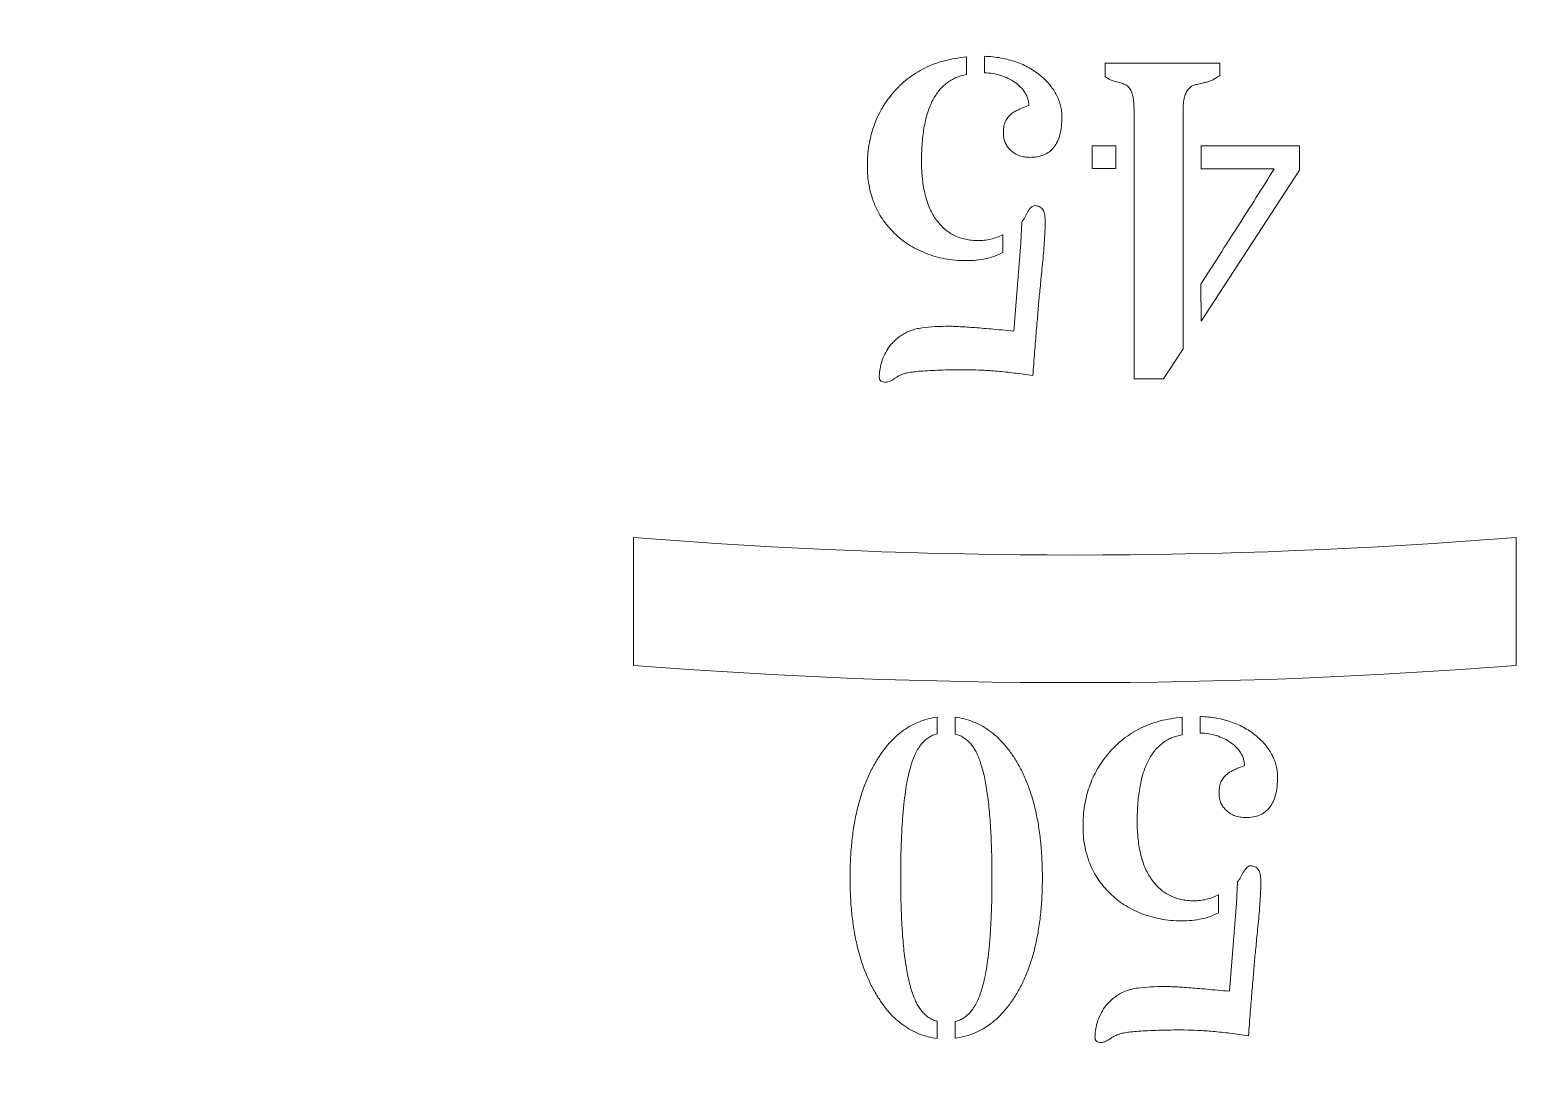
# Model space of a CAD drawing. Header units: millimetres. Extents: x -38 to 38, y -38 to 38.
# Drawn here: x -4.74 to 2.03, y -27.33 to -22.62 of the extents above; entities that cross this region are included whole.
import ezdxf

# ---------------------------------------------------------------- set-up
doc = ezdxf.new("R2010")
doc.units = ezdxf.units.MM

msp = doc.modelspace()

# ---------------------------------------------------------------- linework, layer by layer
at = {"color": 7, "linetype": 'Continuous', "lineweight": 15}
for p, q in [((-0.4914, -22.7426), (-0.4914, -22.8223)), ((-0.4097, -22.8145), (-0.4097, -22.7394)), ((0.137, -22.7701), (0.6564, -22.7701)), ((0.137, -22.8323), (0.137, -22.7701)), ((0.6564, -22.7701), (0.6564, -22.8261)), ((0.2681, -24.2007), (0.2681, -22.9779)), ((0.4908, -22.9858), (0.4908, -24.0656)), ((0.0781, -23.1446), (0.1855, -23.1446)), ((0.0781, -23.2488), (0.0781, -23.1446)), ((0.1855, -23.1446), (0.1855, -23.2488)), ((0.5726, -23.1455), (1.0189, -23.1455)), ((0.5726, -23.25), (0.5726, -23.1455)), ((1.0189, -23.1455), (1.0189, -23.255)), ((0.1855, -23.2488), (0.0781, -23.2488)), ((0.9036, -23.25), (0.5726, -23.25)), ((1.0189, -23.255), (0.5726, -23.9395)), ((-0.2442, -23.5848), (-0.241, -23.4894)), ((-0.3259, -23.5483), (-0.3259, -23.6292)), ((-0.2766, -23.9847), (-0.2442, -23.5848)), ((0.5726, -23.9395), (0.5717, -23.7719)), ((0.4908, -24.0656), (0.4021, -24.2007)), ((0.4021, -24.2007), (0.2681, -24.2007)), ((-2, -24.9199), (-2, -25.5)), ((2, -25.5), (2, -24.9199)), ((-0.6239, -25.7348), (-0.6239, -25.8104)), ((-0.5422, -25.8115), (-0.5422, -25.7348)), ((0.4862, -25.7348), (0.4862, -25.8145)), ((0.5679, -25.8066), (0.5679, -25.7315)), ((0.7334, -26.5769), (0.7367, -26.4815)), ((0.6517, -26.5404), (0.6517, -26.6213)), ((0.701, -26.9768), (0.7334, -26.5769)), ((-0.6239, -27.1129), (-0.6239, -27.1908)), ((-0.5422, -27.1896), (-0.5422, -27.114))]:
    msp.add_line(p, q, dxfattribs=at)
msp.add_circle((0, 0), 38, dxfattribs=at)
for radius, start, end in [(25, 265.41143, 274.58857), (25.5783, 265.51539, 274.48461)]:
    msp.add_arc((0, 0), radius, start, end, dxfattribs=at)
for points, knots in [([(-0.8254, -22.907), (-0.8149, -22.8953), (-0.7942, -22.872), (-0.7587, -22.8417), (-0.721, -22.8149), (-0.6804, -22.7923), (-0.6371, -22.7736), (-0.591, -22.759), (-0.5422, -22.7484), (-0.5086, -22.7446), (-0.4914, -22.7426)], [0, 0, 0, 0, 0.123203, 0.2444782, 0.3650444, 0.4857339, 0.6088801, 0.7347179, 0.8644424, 1, 1, 1, 1]), ([(-0.4097, -22.7394), (-0.3969, -22.7401), (-0.3719, -22.7414), (-0.3353, -22.7469), (-0.3004, -22.7543), (-0.2675, -22.7647), (-0.236, -22.7767), (-0.2067, -22.792), (-0.1787, -22.8089), (-0.1618, -22.8225), (-0.1534, -22.8293)], [0, 0, 0, 0, 0.138519, 0.271744, 0.40024, 0.525032, 0.646292, 0.76471, 0.882682, 1, 1, 1, 1]), ([(-0.4914, -22.8223), (-0.4998, -22.8241), (-0.5161, -22.8276), (-0.5393, -22.8358), (-0.5609, -22.8467), (-0.5808, -22.8603), (-0.5993, -22.8761), (-0.6162, -22.8945), (-0.6311, -22.9156), (-0.6452, -22.9386), (-0.6566, -22.9647), (-0.6672, -22.9929), (-0.6759, -23.0238), (-0.6828, -23.0572), (-0.6883, -23.093), (-0.6924, -23.1313), (-0.6946, -23.172), (-0.695, -23.2), (-0.6952, -23.2144)], [0, 0, 0, 0, 0.052848, 0.103574, 0.153106, 0.202793, 0.253011, 0.303982, 0.357734, 0.413368, 0.471871, 0.534489, 0.60058, 0.671087, 0.746411, 0.826146, 0.91041, 1, 1, 1, 1]), ([(-0.2086, -22.9622), (-0.2096, -22.9521), (-0.2116, -22.9321), (-0.2246, -22.9042), (-0.244, -22.8787), (-0.2707, -22.8572), (-0.3015, -22.839), (-0.3355, -22.8255), (-0.3718, -22.8168), (-0.3969, -22.8153), (-0.4097, -22.8145)], [0, 0, 0, 0, 0.11026, 0.2188, 0.333072, 0.459687, 0.59229, 0.724561, 0.859517, 1, 1, 1, 1]), ([(-0.1534, -22.8293), (-0.1459, -22.836), (-0.1312, -22.8491), (-0.1118, -22.8704), (-0.0958, -22.8928), (-0.0821, -22.9155), (-0.0719, -22.9392), (-0.0641, -22.9635), (-0.0597, -22.9888), (-0.0591, -23.0058), (-0.0588, -23.0144)], [0, 0, 0, 0, 0.140417, 0.274158, 0.401649, 0.52471, 0.643379, 0.761579, 0.880216, 1, 1, 1, 1]), ([(0.2307, -22.8696), (0.2246, -22.8668), (0.2115, -22.8607), (0.1885, -22.856), (0.1626, -22.8479), (0.146, -22.8377), (0.137, -22.8323)], [0, 0, 0, 0, 0.200075, 0.426435, 0.69058, 1, 1, 1, 1]), ([(0.6564, -22.8261), (0.6516, -22.8299), (0.6421, -22.8373), (0.6266, -22.8458), (0.6106, -22.8528), (0.5942, -22.8572), (0.5787, -22.8603), (0.5651, -22.8636), (0.5538, -22.8666), (0.5417, -22.8694), (0.5283, -22.8746), (0.5205, -22.8824), (0.5165, -22.8863)], [0, 0, 0, 0, 0.117552, 0.232648, 0.343572, 0.455458, 0.561845, 0.65123, 0.727319, 0.787824, 0.892793, 1, 1, 1, 1]), ([(-0.9407, -23.236), (-0.9404, -23.2202), (-0.9398, -23.1892), (-0.934, -23.1436), (-0.9251, -23.0998), (-0.9124, -23.0576), (-0.8964, -23.017), (-0.8763, -22.9785), (-0.8531, -22.9413), (-0.8347, -22.9185), (-0.8254, -22.907)], [0, 0, 0, 0, 0.132896, 0.260913, 0.386479, 0.509678, 0.631462, 0.753188, 0.875542, 1, 1, 1, 1]), ([(0.2681, -22.9779), (0.268, -22.9708), (0.2678, -22.9574), (0.2661, -22.9382), (0.2633, -22.9213), (0.2592, -22.9065), (0.2541, -22.8939), (0.2476, -22.8834), (0.2399, -22.8752), (0.2338, -22.8714), (0.2307, -22.8696)], [0, 0, 0, 0, 0.1778653, 0.3368522, 0.4802012, 0.6066648, 0.7202012, 0.820889, 0.9121833, 1, 1, 1, 1]), ([(0.5165, -22.8863), (0.5124, -22.8914), (0.5033, -22.9028), (0.4964, -22.926), (0.4912, -22.9539), (0.491, -22.9746), (0.4908, -22.9858)], [0, 0, 0, 0, 0.187448, 0.411675, 0.679983, 1, 1, 1, 1]), ([(-0.2036, -23.1977), (-0.2121, -23.1974), (-0.2285, -23.1966), (-0.2518, -23.1907), (-0.2726, -23.1806), (-0.2906, -23.1669), (-0.3052, -23.1506), (-0.316, -23.1325), (-0.3227, -23.1129), (-0.3242, -23.0926), (-0.3236, -23.0735), (-0.3217, -23.0566), (-0.3183, -23.0425), (-0.3122, -23.0277), (-0.3014, -23.0127), (-0.2907, -23.0033), (-0.2853, -22.9987)], [0, 0, 0, 0, 0.08984, 0.172724, 0.252826, 0.332908, 0.410182, 0.48309, 0.554699, 0.627111, 0.697135, 0.756247, 0.807175, 0.849614, 0.925001, 1, 1, 1, 1]), ([(-0.2853, -22.9987), (-0.2812, -22.9958), (-0.2718, -22.9894), (-0.2545, -22.981), (-0.2332, -22.9713), (-0.2172, -22.9654), (-0.2086, -22.9622)], [0, 0, 0, 0, 0.175743, 0.399388, 0.676893, 1, 1, 1, 1]), ([(-0.0588, -23.0144), (-0.0592, -23.0287), (-0.06, -23.0557), (-0.0665, -23.0935), (-0.0778, -23.1256), (-0.0937, -23.1523), (-0.1147, -23.173), (-0.1404, -23.1877), (-0.1707, -23.1962), (-0.1923, -23.1972), (-0.2036, -23.1977)], [0, 0, 0, 0, 0.161201, 0.303604, 0.429336, 0.542391, 0.650017, 0.757449, 0.872511, 1, 1, 1, 1]), ([(-0.8195, -23.5404), (-0.8292, -23.5303), (-0.8483, -23.5102), (-0.8732, -23.4771), (-0.8941, -23.4418), (-0.911, -23.4045), (-0.9246, -23.3652), (-0.9337, -23.3239), (-0.9399, -23.2806), (-0.9404, -23.2511), (-0.9407, -23.236)], [0, 0, 0, 0, 0.124524, 0.247069, 0.367907, 0.488907, 0.611691, 0.736996, 0.865568, 1, 1, 1, 1]), ([(-0.6952, -23.2144), (-0.695, -23.2285), (-0.6945, -23.256), (-0.6913, -23.2959), (-0.686, -23.3332), (-0.6789, -23.368), (-0.6692, -23.4003), (-0.6577, -23.43), (-0.6438, -23.4573), (-0.6278, -23.4818), (-0.61, -23.5037), (-0.5907, -23.5231), (-0.5691, -23.5387), (-0.5462, -23.5521), (-0.5215, -23.5623), (-0.4952, -23.5697), (-0.4672, -23.5741), (-0.4479, -23.5746), (-0.438, -23.5749)], [0, 0, 0, 0, 0.08471, 0.164973, 0.23988, 0.310891, 0.377958, 0.441941, 0.502272, 0.560907, 0.617363, 0.67146, 0.724486, 0.777074, 0.830217, 0.884203, 0.940945, 1, 1, 1, 1]), ([(0.5717, -23.7719), (0.5995, -23.7282), (0.6549, -23.6411), (0.7383, -23.5111), (0.8214, -23.381), (0.8761, -23.2938), (0.9036, -23.25)], [0, 0, 0, 0, 0.251239, 0.500632, 0.74912, 1, 1, 1, 1]), ([(-0.241, -23.4894), (-0.2379, -23.4859), (-0.2317, -23.479), (-0.2249, -23.4668), (-0.219, -23.4545), (-0.2147, -23.4467), (-0.2127, -23.4429)], [0, 0, 0, 0, 0.250609, 0.511998, 0.76312, 1, 1, 1, 1]), ([(-0.2127, -23.4429), (-0.2102, -23.439), (-0.2057, -23.4318), (-0.198, -23.4233), (-0.1902, -23.4177), (-0.1846, -23.4168), (-0.182, -23.4164)], [0, 0, 0, 0, 0.334632, 0.599578, 0.814978, 1, 1, 1, 1]), ([(-0.182, -23.4164), (-0.1783, -23.4166), (-0.1712, -23.4171), (-0.1612, -23.42), (-0.1528, -23.4254), (-0.1463, -23.4331), (-0.1408, -23.4424), (-0.1372, -23.4539), (-0.1353, -23.4675), (-0.1349, -23.4772), (-0.1347, -23.4823)], [0, 0, 0, 0, 0.120975, 0.230146, 0.335533, 0.440968, 0.554461, 0.684616, 0.831931, 1, 1, 1, 1]), ([(-0.3259, -23.6292), (-0.3381, -23.6349), (-0.3631, -23.6466), (-0.4041, -23.6576), (-0.4483, -23.6642), (-0.4949, -23.6664), (-0.5424, -23.6644), (-0.589, -23.658), (-0.6337, -23.6474), (-0.6765, -23.633), (-0.7167, -23.6144), (-0.7543, -23.5932), (-0.7887, -23.5686), (-0.8093, -23.5498), (-0.8195, -23.5404)], [0, 0, 0, 0, 0.076069, 0.15542, 0.23883, 0.32798, 0.418753, 0.506979, 0.592835, 0.678179, 0.76156, 0.842551, 0.921717, 1, 1, 1, 1]), ([(-0.1347, -23.4823), (-0.1349, -23.495), (-0.1351, -23.5215), (-0.1369, -23.5631), (-0.1403, -23.6082), (-0.1443, -23.6558), (-0.1488, -23.7032), (-0.1537, -23.7478), (-0.1572, -23.7884), (-0.16, -23.8141), (-0.1613, -23.8262)], [0, 0, 0, 0, 0.109996, 0.230239, 0.361703, 0.503485, 0.645418, 0.775566, 0.893676, 1, 1, 1, 1]), ([(-0.438, -23.5749), (-0.4286, -23.5745), (-0.4096, -23.5738), (-0.3813, -23.5685), (-0.3531, -23.5606), (-0.3351, -23.5525), (-0.3259, -23.5483)], [0, 0, 0, 0, 0.244334, 0.489442, 0.740852, 1, 1, 1, 1]), ([(-0.1613, -23.8262), (-0.1624, -23.838), (-0.1646, -23.8625), (-0.1678, -23.9006), (-0.1709, -23.9416), (-0.1749, -23.9853), (-0.1786, -24.0317), (-0.1824, -24.0809), (-0.1865, -24.1328), (-0.1893, -24.1684), (-0.1908, -24.1867)], [0, 0, 0, 0, 0.098052, 0.204143, 0.317473, 0.438979, 0.567723, 0.703707, 0.847799, 1, 1, 1, 1]), ([(-0.8476, -24.0647), (-0.8437, -24.0592), (-0.8358, -24.0478), (-0.8213, -24.0326), (-0.8052, -24.0177), (-0.7869, -24.0042), (-0.7666, -23.992), (-0.7441, -23.982), (-0.7193, -23.9748), (-0.6825, -23.9683), (-0.6323, -23.9642), (-0.5848, -23.9629), (-0.5487, -23.9633), (-0.5245, -23.9648), (-0.4953, -23.9659), (-0.4612, -23.9689), (-0.422, -23.9716), (-0.378, -23.9756), (-0.3289, -23.9799), (-0.2946, -23.9831), (-0.2766, -23.9847)], [0, 0, 0, 0, 0.033528, 0.068396, 0.104303, 0.142273, 0.181045, 0.221706, 0.264044, 0.309239, 0.406769, 0.513568, 0.545454, 0.585596, 0.633964, 0.69065, 0.755562, 0.828776, 0.910255, 1, 1, 1, 1]), ([(-0.8134, -24.1967), (-0.8175, -24.1997), (-0.8252, -24.2054), (-0.8368, -24.2113), (-0.8469, -24.2157), (-0.8584, -24.2169), (-0.8693, -24.2161), (-0.8809, -24.2126), (-0.8865, -24.2012), (-0.8866, -24.1891), (-0.8859, -24.1761), (-0.8844, -24.1635), (-0.8817, -24.1489), (-0.8767, -24.1267), (-0.8673, -24.0972), (-0.8543, -24.0758), (-0.8476, -24.0647)], [0, 0, 0, 0, 0.067083, 0.124886, 0.171458, 0.21145, 0.274352, 0.317362, 0.360371, 0.429757, 0.475889, 0.531276, 0.596277, 0.671079, 0.830493, 1, 1, 1, 1]), ([(-0.788, -24.1829), (-0.7926, -24.1851), (-0.8014, -24.1891), (-0.8096, -24.1942), (-0.8134, -24.1967)], [0, 0, 0, 0, 0.528686, 1, 1, 1, 1]), ([(-0.4815, -24.1602), (-0.5022, -24.1602), (-0.5414, -24.1602), (-0.5967, -24.1615), (-0.6453, -24.163), (-0.687, -24.1658), (-0.722, -24.1683), (-0.75, -24.1725), (-0.7716, -24.1765), (-0.7832, -24.1811), (-0.788, -24.1829)], [0, 0, 0, 0, 0.201565, 0.380456, 0.53859, 0.674179, 0.787186, 0.878992, 0.949712, 1, 1, 1, 1]), ([(-0.1908, -24.1867), (-0.2188, -24.1826), (-0.2721, -24.1748), (-0.3487, -24.1668), (-0.4176, -24.1614), (-0.4611, -24.1606), (-0.4815, -24.1602)], [0, 0, 0, 0, 0.290487, 0.553728, 0.790114, 1, 1, 1, 1]), ([(-0.8977, -25.9298), (-0.8888, -25.916), (-0.8715, -25.8891), (-0.8421, -25.8527), (-0.8108, -25.8209), (-0.7775, -25.7938), (-0.7419, -25.7718), (-0.7045, -25.7544), (-0.6651, -25.7415), (-0.6377, -25.737), (-0.6239, -25.7348)], [0, 0, 0, 0, 0.1413332, 0.2748455, 0.4022656, 0.5250448, 0.6443594, 0.7617271, 0.879677, 1, 1, 1, 1]), ([(-0.5422, -25.7348), (-0.5284, -25.737), (-0.5011, -25.7415), (-0.4616, -25.7545), (-0.4239, -25.7717), (-0.3885, -25.7941), (-0.355, -25.8213), (-0.3233, -25.853), (-0.2937, -25.8897), (-0.2762, -25.9167), (-0.2672, -25.9306)], [0, 0, 0, 0, 0.119827, 0.237291, 0.354933, 0.474198, 0.596471, 0.723955, 0.858091, 1, 1, 1, 1]), ([(0.1523, -25.8991), (0.1627, -25.8874), (0.1834, -25.8641), (0.2189, -25.8338), (0.2566, -25.807), (0.2973, -25.7844), (0.3406, -25.7657), (0.3866, -25.7511), (0.4354, -25.7405), (0.469, -25.7367), (0.4862, -25.7348)], [0, 0, 0, 0, 0.123203, 0.244478, 0.365044, 0.485734, 0.60888, 0.734718, 0.864442, 1, 1, 1, 1]), ([(0.5679, -25.7315), (0.5807, -25.7322), (0.6057, -25.7335), (0.6423, -25.739), (0.6772, -25.7464), (0.7102, -25.7568), (0.7416, -25.7688), (0.7709, -25.7841), (0.7989, -25.801), (0.8158, -25.8146), (0.8242, -25.8215)], [0, 0, 0, 0, 0.138519, 0.271744, 0.40024, 0.525032, 0.646292, 0.76471, 0.882682, 1, 1, 1, 1]), ([(-0.6239, -25.8104), (-0.6306, -25.8122), (-0.6441, -25.8157), (-0.6627, -25.8257), (-0.6798, -25.8392), (-0.6957, -25.856), (-0.71, -25.8765), (-0.723, -25.9002), (-0.7349, -25.9273), (-0.741, -25.9469), (-0.7442, -25.9572)], [0, 0, 0, 0, 0.104276, 0.2084799, 0.3160394, 0.4310827, 0.5550799, 0.6908456, 0.8378329, 1, 1, 1, 1]), ([(-0.4733, -25.8539), (-0.4784, -25.8487), (-0.4884, -25.8385), (-0.5052, -25.8261), (-0.5232, -25.8168), (-0.5359, -25.8133), (-0.5422, -25.8115)], [0, 0, 0, 0, 0.2665514, 0.5182968, 0.7615892, 1, 1, 1, 1]), ([(0.4862, -25.8145), (0.4779, -25.8162), (0.4616, -25.8197), (0.4383, -25.8279), (0.4167, -25.8388), (0.3968, -25.8524), (0.3784, -25.8682), (0.3614, -25.8866), (0.3465, -25.9077), (0.3325, -25.9308), (0.3211, -25.9568), (0.3105, -25.985), (0.3017, -26.0159), (0.2949, -26.0493), (0.2894, -26.0851), (0.2853, -26.1234), (0.283, -26.1641), (0.2826, -26.1921), (0.2824, -26.2065)], [0, 0, 0, 0, 0.052848, 0.103574, 0.153106, 0.202793, 0.253011, 0.303982, 0.357734, 0.413368, 0.471871, 0.534489, 0.60058, 0.671087, 0.746411, 0.826146, 0.91041, 1, 1, 1, 1]), ([(0.7691, -25.9543), (0.7681, -25.9442), (0.7661, -25.9243), (0.7531, -25.8963), (0.7336, -25.8708), (0.7069, -25.8493), (0.6761, -25.8311), (0.6421, -25.8176), (0.6058, -25.8089), (0.5807, -25.8074), (0.5679, -25.8066)], [0, 0, 0, 0, 0.11026, 0.2188, 0.333072, 0.459687, 0.59229, 0.724561, 0.859517, 1, 1, 1, 1]), ([(0.8242, -25.8215), (0.8318, -25.8281), (0.8464, -25.8412), (0.8658, -25.8625), (0.8818, -25.8849), (0.8956, -25.9076), (0.9057, -25.9313), (0.9135, -25.9556), (0.918, -25.9809), (0.9185, -25.9979), (0.9188, -26.0065)], [0, 0, 0, 0, 0.140417, 0.274158, 0.401649, 0.52471, 0.643379, 0.761579, 0.880216, 1, 1, 1, 1]), ([(-0.3758, -26.4628), (-0.3758, -26.4424), (-0.3759, -26.4027), (-0.3771, -26.3446), (-0.3792, -26.2896), (-0.3817, -26.2376), (-0.3853, -26.1887), (-0.3892, -26.143), (-0.3941, -26.1003), (-0.4001, -26.0607), (-0.4064, -26.0242), (-0.4132, -25.9906), (-0.4215, -25.9603), (-0.4302, -25.9329), (-0.4393, -25.9084), (-0.45, -25.8874), (-0.4608, -25.8691), (-0.4693, -25.8587), (-0.4733, -25.8539)], [0, 0, 0, 0, 0.097588, 0.190525, 0.278834, 0.362052, 0.440229, 0.513827, 0.582458, 0.646181, 0.705903, 0.7603, 0.810589, 0.856661, 0.898196, 0.935782, 0.969736, 1, 1, 1, 1]), ([(0.0369, -26.2281), (0.0372, -26.2123), (0.0378, -26.1813), (0.0437, -26.1357), (0.0526, -26.0919), (0.0652, -26.0497), (0.0812, -26.0091), (0.1013, -25.9706), (0.1245, -25.9334), (0.143, -25.9106), (0.1523, -25.8991)], [0, 0, 0, 0, 0.132896, 0.260913, 0.386479, 0.509678, 0.631462, 0.753188, 0.875542, 1, 1, 1, 1]), ([(-1.0189, -26.4628), (-1.0186, -26.4355), (-1.0181, -26.3824), (-1.012, -26.305), (-1.003, -26.2318), (-0.9894, -26.163), (-0.9726, -26.0983), (-0.9521, -26.0377), (-0.9273, -25.9816), (-0.9075, -25.9468), (-0.8977, -25.9298)], [0, 0, 0, 0, 0.147749, 0.287949, 0.420914, 0.547242, 0.66778, 0.783229, 0.89352, 1, 1, 1, 1]), ([(-0.7442, -25.9572), (-0.7479, -25.9709), (-0.7557, -26.0002), (-0.7649, -26.0479), (-0.7721, -26.1019), (-0.7786, -26.162), (-0.7835, -26.2283), (-0.7868, -26.3008), (-0.7893, -26.3797), (-0.7894, -26.4344), (-0.7894, -26.4628)], [0, 0, 0, 0, 0.083458, 0.178723, 0.285863, 0.404676, 0.535226, 0.67762, 0.832534, 1, 1, 1, 1]), ([(-0.2672, -25.9306), (-0.2576, -25.9475), (-0.2378, -25.982), (-0.2136, -26.0379), (-0.1932, -26.0982), (-0.1763, -26.1627), (-0.1632, -26.2315), (-0.1541, -26.3048), (-0.148, -26.3823), (-0.1475, -26.4355), (-0.1472, -26.4628)], [0, 0, 0, 0, 0.105527, 0.215839, 0.330364, 0.45116, 0.577658, 0.710907, 0.851934, 1, 1, 1, 1]), ([(0.6923, -25.9908), (0.6964, -25.9879), (0.7058, -25.9816), (0.7231, -25.9731), (0.7445, -25.9634), (0.7605, -25.9575), (0.7691, -25.9543)], [0, 0, 0, 0, 0.175743, 0.399388, 0.676893, 1, 1, 1, 1]), ([(0.774, -26.1898), (0.7655, -26.1895), (0.7492, -26.1887), (0.7258, -26.1828), (0.705, -26.1727), (0.687, -26.159), (0.6724, -26.1427), (0.6616, -26.1246), (0.6549, -26.105), (0.6534, -26.0847), (0.654, -26.0656), (0.6559, -26.0487), (0.6593, -26.0346), (0.6655, -26.0198), (0.6762, -26.0048), (0.6869, -25.9954), (0.6923, -25.9908)], [0, 0, 0, 0, 0.08984, 0.172724, 0.252826, 0.332908, 0.410182, 0.48309, 0.554699, 0.627111, 0.697135, 0.756247, 0.807175, 0.849614, 0.925001, 1, 1, 1, 1]), ([(0.9188, -26.0065), (0.9184, -26.0209), (0.9176, -26.0478), (0.9111, -26.0856), (0.8998, -26.1178), (0.8839, -26.1444), (0.863, -26.1652), (0.8372, -26.1799), (0.8069, -26.1883), (0.7854, -26.1893), (0.774, -26.1898)], [0, 0, 0, 0, 0.161201, 0.303604, 0.429336, 0.542391, 0.650017, 0.757449, 0.872511, 1, 1, 1, 1]), ([(0.1581, -26.5325), (0.1484, -26.5224), (0.1293, -26.5023), (0.1044, -26.4692), (0.0836, -26.4339), (0.0667, -26.3966), (0.053, -26.3574), (0.044, -26.316), (0.0377, -26.2727), (0.0372, -26.2432), (0.0369, -26.2281)], [0, 0, 0, 0, 0.124524, 0.247069, 0.367907, 0.488907, 0.611691, 0.736996, 0.865568, 1, 1, 1, 1]), ([(0.2824, -26.2065), (0.2827, -26.2206), (0.2831, -26.2481), (0.2863, -26.288), (0.2916, -26.3253), (0.2987, -26.3601), (0.3085, -26.3924), (0.32, -26.4222), (0.3338, -26.4494), (0.3499, -26.4739), (0.3677, -26.4958), (0.3869, -26.5152), (0.4086, -26.5308), (0.4314, -26.5442), (0.4561, -26.5544), (0.4824, -26.5618), (0.5105, -26.5662), (0.5298, -26.5667), (0.5396, -26.567)], [0, 0, 0, 0, 0.08471, 0.164973, 0.23988, 0.310891, 0.377958, 0.441941, 0.502272, 0.560907, 0.617363, 0.67146, 0.724486, 0.777074, 0.830217, 0.884203, 0.940945, 1, 1, 1, 1]), ([(0.7367, -26.4815), (0.7397, -26.4781), (0.7459, -26.4711), (0.7528, -26.4589), (0.7586, -26.4466), (0.7629, -26.4388), (0.765, -26.4351)], [0, 0, 0, 0, 0.250609, 0.511998, 0.76312, 1, 1, 1, 1]), ([(0.765, -26.4351), (0.7675, -26.4311), (0.772, -26.4239), (0.7797, -26.4154), (0.7874, -26.4098), (0.793, -26.4089), (0.7956, -26.4085)], [0, 0, 0, 0, 0.334632, 0.599578, 0.814978, 1, 1, 1, 1]), ([(0.7956, -26.4085), (0.7993, -26.4087), (0.8064, -26.4092), (0.8164, -26.4121), (0.8249, -26.4175), (0.8313, -26.4252), (0.8368, -26.4345), (0.8405, -26.446), (0.8423, -26.4596), (0.8427, -26.4693), (0.8429, -26.4745)], [0, 0, 0, 0, 0.120975, 0.230146, 0.335533, 0.440968, 0.554461, 0.684616, 0.831931, 1, 1, 1, 1]), ([(-0.8977, -26.9958), (-0.9075, -26.9787), (-0.9274, -26.9439), (-0.9519, -26.8877), (-0.9727, -26.8272), (-0.9894, -26.7625), (-1.003, -26.6936), (-1.012, -26.6203), (-1.0181, -26.543), (-1.0186, -26.4899), (-1.0189, -26.4628)], [0, 0, 0, 0, 0.106483, 0.217258, 0.332212, 0.452753, 0.579602, 0.712571, 0.852774, 1, 1, 1, 1]), ([(-0.7894, -26.4628), (-0.7894, -26.4831), (-0.7893, -26.5227), (-0.7882, -26.5806), (-0.7861, -26.6354), (-0.7836, -26.6872), (-0.78, -26.7358), (-0.7762, -26.7815), (-0.7706, -26.824), (-0.7654, -26.8636), (-0.7586, -26.9), (-0.7513, -26.9334), (-0.7437, -26.9639), (-0.7344, -26.9911), (-0.7254, -27.0157), (-0.7147, -27.0367), (-0.7039, -27.0552), (-0.6952, -27.0656), (-0.6911, -27.0705)], [0, 0, 0, 0, 0.097732, 0.190338, 0.278311, 0.361185, 0.439478, 0.512718, 0.581507, 0.645257, 0.704689, 0.759264, 0.809508, 0.855792, 0.897389, 0.935031, 0.969035, 1, 1, 1, 1]), ([(-0.4211, -26.966), (-0.4174, -26.9523), (-0.4096, -26.9228), (-0.4004, -26.8752), (-0.3931, -26.8214), (-0.3867, -26.7615), (-0.3818, -26.6955), (-0.3785, -26.6234), (-0.3759, -26.5451), (-0.3759, -26.4909), (-0.3758, -26.4628)], [0, 0, 0, 0, 0.084401, 0.180106, 0.28717, 0.405959, 0.536536, 0.679013, 0.833489, 1, 1, 1, 1]), ([(-0.1472, -26.4628), (-0.1475, -26.4899), (-0.148, -26.543), (-0.1541, -26.6202), (-0.1633, -26.6932), (-0.1763, -26.7619), (-0.1932, -26.8263), (-0.2136, -26.8865), (-0.2378, -26.9424), (-0.2576, -26.9769), (-0.2672, -26.9938)], [0, 0, 0, 0, 0.147846, 0.288641, 0.421644, 0.548407, 0.668944, 0.783708, 0.894252, 1, 1, 1, 1]), ([(0.8429, -26.4745), (0.8428, -26.4871), (0.8425, -26.5136), (0.8407, -26.5552), (0.8373, -26.6003), (0.8334, -26.6479), (0.8289, -26.6953), (0.8239, -26.7399), (0.8204, -26.7805), (0.8177, -26.8062), (0.8163, -26.8183)], [0, 0, 0, 0, 0.109996, 0.230239, 0.361703, 0.503485, 0.645418, 0.775566, 0.893676, 1, 1, 1, 1]), ([(0.6517, -26.6213), (0.6395, -26.627), (0.6145, -26.6387), (0.5735, -26.6497), (0.5293, -26.6563), (0.4827, -26.6585), (0.4352, -26.6565), (0.3887, -26.6501), (0.3439, -26.6395), (0.3012, -26.6251), (0.2609, -26.6065), (0.2234, -26.5853), (0.1889, -26.5607), (0.1683, -26.5419), (0.1581, -26.5325)], [0, 0, 0, 0, 0.076069, 0.15542, 0.23883, 0.32798, 0.418753, 0.506979, 0.592835, 0.678179, 0.76156, 0.842551, 0.921717, 1, 1, 1, 1]), ([(0.5396, -26.567), (0.5491, -26.5666), (0.568, -26.5659), (0.5963, -26.5606), (0.6245, -26.5527), (0.6426, -26.5446), (0.6517, -26.5404)], [0, 0, 0, 0, 0.244334, 0.489442, 0.740852, 1, 1, 1, 1]), ([(0.8163, -26.8183), (0.8153, -26.8301), (0.813, -26.8546), (0.8098, -26.8928), (0.8068, -26.9338), (0.8028, -26.9774), (0.799, -27.0238), (0.7953, -27.073), (0.7912, -27.1249), (0.7883, -27.1605), (0.7869, -27.1788)], [0, 0, 0, 0, 0.098052, 0.204143, 0.317473, 0.438979, 0.567723, 0.703707, 0.847799, 1, 1, 1, 1]), ([(-0.5422, -27.114), (-0.5354, -27.1122), (-0.5218, -27.1084), (-0.5031, -27.098), (-0.4858, -27.0843), (-0.4694, -27.0676), (-0.4554, -27.0468), (-0.4422, -27.0231), (-0.4304, -26.9959), (-0.4243, -26.9763), (-0.4211, -26.966)], [0, 0, 0, 0, 0.105397, 0.209581, 0.318458, 0.433731, 0.558081, 0.692931, 0.838927, 1, 1, 1, 1]), ([(0.1301, -27.0568), (0.1339, -27.0513), (0.1418, -27.0399), (0.1563, -27.0247), (0.1725, -27.0098), (0.1907, -26.9963), (0.211, -26.9841), (0.2335, -26.9742), (0.2584, -26.9669), (0.2951, -26.9605), (0.3453, -26.9563), (0.3929, -26.955), (0.4289, -26.9554), (0.4531, -26.9569), (0.4823, -26.958), (0.5164, -26.9611), (0.5556, -26.9637), (0.5997, -26.9677), (0.6487, -26.972), (0.683, -26.9752), (0.701, -26.9768)], [0, 0, 0, 0, 0.033528, 0.068396, 0.104303, 0.142273, 0.181045, 0.221706, 0.264044, 0.309239, 0.406769, 0.513568, 0.545454, 0.585596, 0.633964, 0.69065, 0.755562, 0.828776, 0.910255, 1, 1, 1, 1]), ([(-0.6239, -27.1908), (-0.6377, -27.1885), (-0.665, -27.1839), (-0.7046, -27.1716), (-0.7418, -27.1537), (-0.7775, -27.1318), (-0.8107, -27.1046), (-0.8424, -27.0731), (-0.8714, -27.0364), (-0.8888, -27.0096), (-0.8977, -26.9958)], [0, 0, 0, 0, 0.1203036, 0.237981, 0.3556853, 0.4749807, 0.59774, 0.7245456, 0.8586897, 1, 1, 1, 1]), ([(-0.2672, -26.9938), (-0.2762, -27.0077), (-0.2937, -27.0347), (-0.3233, -27.0714), (-0.355, -27.1031), (-0.3885, -27.1303), (-0.4239, -27.1527), (-0.4616, -27.1699), (-0.5011, -27.1829), (-0.5284, -27.1874), (-0.5422, -27.1896)], [0, 0, 0, 0, 0.141909, 0.276045, 0.403529, 0.525802, 0.645067, 0.762709, 0.880173, 1, 1, 1, 1]), ([(0.1642, -27.1888), (0.1601, -27.1918), (0.1525, -27.1975), (0.1408, -27.2034), (0.1307, -27.2078), (0.1192, -27.209), (0.1083, -27.2082), (0.0968, -27.2047), (0.0912, -27.1933), (0.0911, -27.1812), (0.0918, -27.1682), (0.0932, -27.1556), (0.096, -27.141), (0.101, -27.1188), (0.1104, -27.0893), (0.1234, -27.0679), (0.1301, -27.0568)], [0, 0, 0, 0, 0.067083, 0.124886, 0.171458, 0.21145, 0.274352, 0.317362, 0.360371, 0.429757, 0.475889, 0.531276, 0.596277, 0.671079, 0.830493, 1, 1, 1, 1]), ([(-0.6911, -27.0705), (-0.6859, -27.0757), (-0.676, -27.0858), (-0.6595, -27.0982), (-0.6422, -27.1076), (-0.6299, -27.1111), (-0.6239, -27.1129)], [0, 0, 0, 0, 0.271805, 0.525603, 0.767249, 1, 1, 1, 1]), ([(0.1896, -27.175), (0.185, -27.1772), (0.1762, -27.1812), (0.1681, -27.1863), (0.1642, -27.1888)], [0, 0, 0, 0, 0.5286859, 1, 1, 1, 1]), ([(0.4961, -27.1523), (0.4754, -27.1523), (0.4363, -27.1523), (0.3809, -27.1536), (0.3323, -27.1551), (0.2906, -27.158), (0.2557, -27.1604), (0.2277, -27.1646), (0.2061, -27.1686), (0.1944, -27.1732), (0.1896, -27.175)], [0, 0, 0, 0, 0.201565, 0.380456, 0.53859, 0.674179, 0.787186, 0.878992, 0.949712, 1, 1, 1, 1]), ([(0.7869, -27.1788), (0.7589, -27.1747), (0.7055, -27.167), (0.629, -27.1589), (0.56, -27.1535), (0.5166, -27.1527), (0.4961, -27.1523)], [0, 0, 0, 0, 0.290487, 0.553728, 0.790114, 1, 1, 1, 1])]:
    msp.add_open_spline(points, degree=3, knots=knots, dxfattribs=at)

doc.saveas('drawing.dxf')
